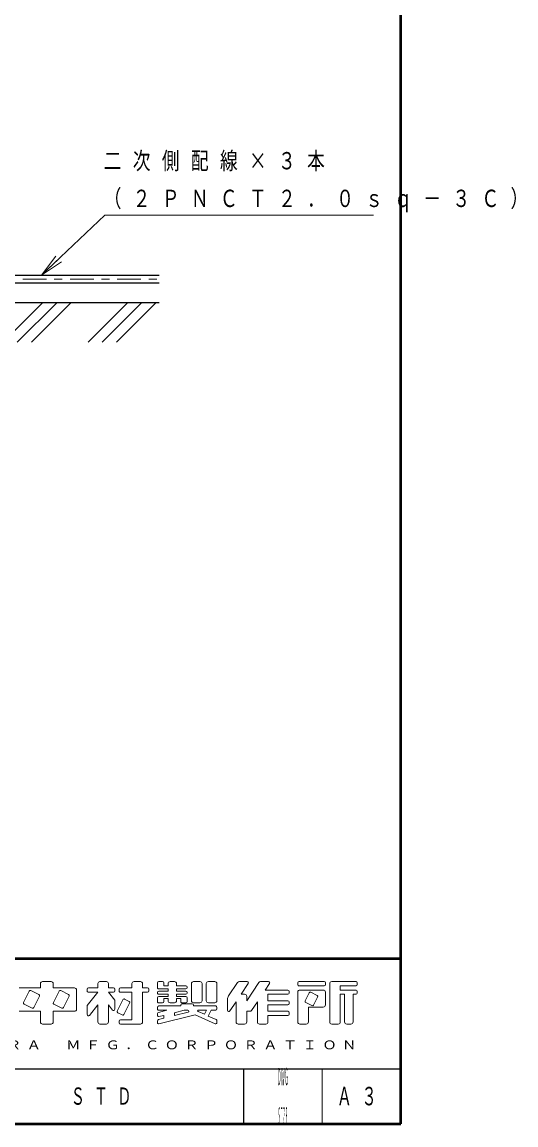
# Model space of a CAD drawing. Units: millimetres on the paper. Extents: x -385 to 15, y -594 to 267.
# Drawn here: x -48.1 to 14.6, y -297.1 to -157.2 of the extents above; entities that cross this region are included whole.
import ezdxf
from ezdxf.enums import TextEntityAlignment as Align

# ---------------------------------------------------------------- set-up
doc = ezdxf.new("R2010")
doc.units = ezdxf.units.MM
doc.linetypes.add('USER2', pattern=[6, 3, -1, 1, -1])
doc.layers.add('1_10', color=7, linetype='Continuous', lineweight=25)
doc.layers.add('NAKAMURA図枠', color=7, linetype='Continuous', lineweight=13)
doc.layers.add('図面情報', color=7, linetype='Continuous')
doc.styles.add('ＭＳ ゴシック', font='')
doc.styles.get('ＭＳ ゴシック').set_extended_font_data('MS Gothic')

msp = doc.modelspace()

# ---------------------------------------------------------------- linework, layer by layer
at = {"layer": '1_10', "lineweight": 13}
for p, q in [((-45.639, -189.284), (-43.801, -186.86)), ((-45.639, -189.284), (-43.458, -187.224)), ((-43.115, -187.587), (-45.639, -189.284)), ((-50.508, -197.784), (-45.508, -192.784)), ((-48.712, -197.784), (-43.712, -192.784)), ((-46.916, -197.784), (-41.916, -192.784)), ((-39.732, -197.784), (-34.732, -192.784)), ((-37.935, -197.784), (-32.935, -192.784)), ((-36.139, -197.784), (-31.139, -192.784))]:
    msp.add_line(p, q, dxfattribs=at)
at = {"layer": '1_10'}
for p, q in [((-72.306, -189.284), (-30.687, -189.284)), ((-71.729, -190.284), (-30.687, -190.284)), ((-30.687, -192.784), (-170.507, -192.784))]:
    msp.add_line(p, q, dxfattribs=at)
at = {"layer": '1_10', "linetype": 'USER2', "lineweight": 13}
msp.add_line((-72.017, -189.784), (-30.687, -189.784), dxfattribs=at)
at = {"layer": '1_10', "lineweight": 13}
msp.add_lwpolyline([(-45.639, -189.284), (-37.597, -181.687), (-3.491, -181.687)], dxfattribs=at)
at = {"layer": 'NAKAMURA図枠', "lineweight": 50}
for p, q in [((0, -297), (0, -30)), ((-385, -276), (0, -276)), ((-385, -297), (0, -297))]:
    msp.add_line(p, q, dxfattribs=at)
at = {"layer": 'NAKAMURA図枠'}
for p, q in [((-48.476, -279.747), (-45.776, -279.747)), ((-45.776, -279.207), (-45.776, -279.747)), ((-45.506, -278.937), (-44.426, -278.937)), ((-44.156, -279.207), (-44.156, -279.747)), ((-44.156, -279.747), (-41.456, -279.747)), ((-39.836, -279.909), (-39.836, -280.125)), ((-39.674, -279.747), (-38.486, -279.747)), ((-38.486, -279.207), (-38.486, -279.747)), ((-38.216, -278.937), (-37.406, -278.937)), ((-37.136, -279.207), (-37.136, -279.747)), ((-37.136, -279.747), (-36.488, -279.747)), ((-36.326, -279.909), (-36.326, -280.125)), ((-35.786, -279.909), (-35.786, -280.125)), ((-35.624, -279.747), (-34.166, -279.747)), ((-34.166, -279.207), (-34.166, -279.747)), ((-33.896, -278.937), (-33.086, -278.937)), ((-32.816, -279.207), (-32.816, -279.747)), ((-32.816, -279.747), (-32.168, -279.747)), ((-32.006, -279.909), (-32.006, -280.125)), ((-30.926, -279.099), (-30.926, -279.72)), ((-30.764, -278.937), (-30.278, -278.937)), ((-30.764, -279.882), (-29.576, -279.882)), ((-30.116, -279.099), (-30.116, -279.477)), ((-30.116, -279.477), (-29.576, -279.477)), ((-29.576, -279.207), (-29.576, -279.477)), ((-29.576, -279.882), (-29.576, -280.152)), ((-28.766, -278.937), (-29.306, -278.937)), ((-28.496, -279.207), (-28.496, -279.477)), ((-28.496, -279.477), (-27.308, -279.477)), ((-28.496, -279.882), (-27.308, -279.882)), ((-28.496, -279.882), (-28.496, -280.152)), ((-27.146, -279.639), (-27.146, -279.72)), ((-26.606, -279.207), (-26.606, -281.367)), ((-26.336, -278.937), (-25.526, -278.937)), ((-25.256, -279.207), (-25.256, -281.367)), ((-24.716, -279.207), (-24.716, -281.367)), ((-24.446, -278.937), (-23.636, -278.937)), ((-23.366, -279.207), (-23.366, -281.367)), ((-21.88, -280.758), (-20.746, -279.057)), ((-20.521, -278.937), (-19.529, -278.937)), ((-20.306, -280.557), (-19.394, -279.189)), ((-19.586, -281.367), (-18.046, -279.057)), ((-17.821, -278.937), (-16.829, -278.937)), ((-17.246, -280.017), (-16.694, -279.189)), ((-13.106, -279.099), (-13.106, -279.315)), ((-12.944, -278.937), (-9.758, -278.937)), ((-12.944, -279.477), (-9.758, -279.477)), ((-9.596, -279.099), (-9.596, -279.315)), ((-9.056, -279.207), (-9.056, -284.067)), ((-8.786, -278.937), (-5.708, -278.937)), ((-7.706, -279.477), (-7.706, -280.017)), ((-7.706, -279.477), (-5.708, -279.477)), ((-5.546, -279.099), (-5.546, -279.315)), ((-47.198, -280.162), (-47.918, -281.6)), ((-45.975, -280.592), (-46.981, -280.089)), ((-46.622, -282.248), (-45.902, -280.81)), ((-43.418, -280.162), (-44.138, -281.6)), ((-42.195, -280.592), (-43.201, -280.089)), ((-42.842, -282.248), (-42.122, -280.81)), ((-41.186, -280.017), (-41.186, -282.447)), ((-38.486, -280.287), (-39.836, -281.974)), ((-39.674, -280.287), (-38.486, -280.287)), ((-37.136, -280.287), (-36.326, -281.299)), ((-37.136, -280.287), (-36.488, -280.287)), ((-36.326, -281.299), (-36.326, -282.457)), ((-35.318, -281.242), (-36.038, -282.68)), ((-35.624, -280.287), (-34.166, -280.287)), ((-35.101, -281.169), (-34.527, -281.456)), ((-34.166, -280.287), (-34.166, -283.797)), ((-32.816, -280.287), (-32.816, -284.067)), ((-32.816, -280.287), (-32.168, -280.287)), ((-30.926, -280.314), (-30.926, -280.395)), ((-30.926, -280.989), (-30.926, -281.475)), ((-30.764, -280.152), (-29.576, -280.152)), ((-30.764, -280.557), (-29.576, -280.557)), ((-30.764, -280.827), (-29.576, -280.827)), ((-30.116, -281.097), (-29.576, -281.097)), ((-30.116, -281.097), (-30.116, -281.475)), ((-29.576, -280.557), (-29.576, -280.827)), ((-29.576, -281.097), (-29.576, -281.367)), ((-28.496, -280.152), (-27.308, -280.152)), ((-28.496, -280.557), (-27.308, -280.557)), ((-28.496, -280.557), (-28.496, -280.827)), ((-28.496, -280.827), (-27.308, -280.827)), ((-28.496, -281.097), (-28.496, -281.367)), ((-28.496, -281.097), (-27.956, -281.097)), ((-27.956, -281.097), (-27.956, -281.475)), ((-27.146, -280.314), (-27.146, -280.395)), ((-27.146, -280.989), (-27.146, -281.475)), ((-22.016, -281.207), (-22.016, -282.587)), ((-20.306, -280.557), (-19.856, -280.557)), ((-19.586, -280.827), (-19.586, -281.367)), ((-17.246, -280.017), (-14.348, -280.017)), ((-16.886, -280.557), (-14.348, -280.557)), ((-16.886, -280.557), (-16.886, -281.367)), ((-14.186, -280.179), (-14.186, -280.395)), ((-13.106, -280.287), (-13.106, -284.067)), ((-12.836, -280.017), (-9.866, -280.017)), ((-11.666, -280.378), (-12.17, -281.384)), ((-11.449, -280.305), (-10.659, -280.7)), ((-10.586, -280.918), (-11.09, -281.924)), ((-9.596, -280.287), (-9.596, -281.907)), ((-7.706, -280.017), (-5.708, -280.017)), ((-7.706, -280.557), (-7.166, -280.557)), ((-7.706, -280.557), (-7.706, -284.067)), ((-7.166, -280.557), (-7.166, -284.067)), ((-6.086, -280.557), (-5.708, -280.557)), ((-6.086, -280.557), (-6.086, -284.067)), ((-5.546, -280.179), (-5.546, -280.395)), ((-48.476, -282.717), (-45.776, -282.717)), ((-47.845, -281.817), (-46.839, -282.32)), ((-45.776, -282.717), (-45.776, -284.067)), ((-44.156, -282.717), (-41.456, -282.717)), ((-44.156, -282.717), (-44.156, -284.067)), ((-44.065, -281.817), (-43.059, -282.32)), ((-39.836, -281.974), (-39.836, -283.132)), ((-38.486, -281.907), (-39.547, -283.234)), ((-38.486, -281.907), (-38.486, -284.067)), ((-37.136, -281.907), (-36.614, -282.559)), ((-37.136, -281.907), (-37.136, -284.067)), ((-34.454, -281.674), (-35.174, -283.112)), ((-30.926, -282.204), (-30.926, -282.42)), ((-29.74, -282.582), (-30.803, -282.848)), ((-30.764, -281.637), (-30.278, -281.637)), ((-30.764, -282.042), (-27.956, -282.042)), ((-30.764, -282.582), (-29.74, -282.582)), ((-29.306, -281.637), (-28.766, -281.637)), ((-27.513, -282.582), (-28.766, -282.895)), ((-27.956, -281.934), (-27.956, -282.042)), ((-27.794, -281.637), (-27.308, -281.637)), ((-27.794, -281.772), (-26.498, -281.772)), ((-27.513, -282.582), (-27.053, -282.582)), ((-26.336, -281.637), (-25.526, -281.637)), ((-26.336, -281.934), (-26.336, -282.042)), ((-26.336, -282.042), (-23.528, -282.042)), ((-25.771, -282.737), (-24.968, -283.094)), ((-25.738, -282.582), (-24.712, -282.582)), ((-24.968, -283.094), (-24.712, -282.582)), ((-24.474, -283.313), (-24.108, -282.582)), ((-24.446, -281.637), (-23.636, -281.637)), ((-24.108, -282.582), (-23.528, -282.582)), ((-23.366, -282.204), (-23.366, -282.42)), ((-21.719, -282.677), (-20.936, -281.502)), ((-20.936, -281.502), (-20.936, -284.067)), ((-19.586, -282.717), (-19.19, -282.717)), ((-19.586, -282.717), (-19.586, -284.067)), ((-18.966, -282.596), (-18.236, -281.502)), ((-18.236, -281.502), (-18.236, -284.067)), ((-16.886, -281.367), (-14.348, -281.367)), ((-16.886, -281.907), (-16.886, -282.717)), ((-16.886, -281.907), (-14.348, -281.907)), ((-16.886, -282.717), (-14.348, -282.717)), ((-14.186, -281.529), (-14.186, -281.745)), ((-12.097, -281.601), (-11.307, -281.996)), ((-11.756, -282.177), (-11.756, -284.067)), ((-11.756, -282.177), (-9.866, -282.177)), ((-35.965, -282.897), (-35.391, -283.184)), ((-35.786, -283.959), (-35.786, -284.175)), ((-35.624, -283.797), (-34.166, -283.797)), ((-30.926, -283.005), (-30.926, -283.227)), ((-30.926, -283.923), (-30.926, -284.146)), ((-30.116, -283.594), (-30.803, -283.766)), ((-26.15, -283.159), (-30.725, -284.303)), ((-30.116, -283.232), (-30.725, -283.385)), ((-30.116, -283.232), (-30.116, -283.594)), ((-27.023, -282.821), (-28.766, -283.257)), ((-28.766, -282.895), (-28.766, -283.257)), ((-26.15, -283.159), (-23.594, -284.295)), ((-24.474, -283.313), (-23.462, -283.763)), ((-23.366, -283.911), (-23.366, -284.147)), ((-16.886, -283.257), (-16.886, -284.067)), ((-16.886, -283.257), (-14.348, -283.257)), ((-14.186, -282.879), (-14.186, -283.095)), ((-45.506, -284.337), (-44.426, -284.337)), ((-38.216, -284.337), (-37.406, -284.337)), ((-35.624, -284.337), (-33.086, -284.337)), ((-20.666, -284.337), (-19.856, -284.337)), ((-17.966, -284.337), (-17.156, -284.337)), ((-12.836, -284.337), (-12.026, -284.337)), ((-8.786, -284.337), (-7.976, -284.337)), ((-6.896, -284.337), (-6.356, -284.337)), ((-10, -290), (-10, -297))]:
    msp.add_line(p, q, dxfattribs=at)
at = {"layer": 'NAKAMURA図枠', "color": 211, "lineweight": 25}
for p, q in [((-242.5, -290), (0, -290)), ((-20, -290), (-20, -297))]:
    msp.add_line(p, q, dxfattribs=at)
at = {"layer": 'NAKAMURA図枠'}
for centre, radius, start, end in [((-45.506, -279.207), 0.27, 89.99998, 179.99996), ((-44.426, -279.207), 0.27, 0, 89.99998), ((-41.456, -280.017), 0.27, 0, 89.99998), ((-39.674, -279.909), 0.162, 89.99998, 179.99996), ((-38.216, -279.207), 0.27, 89.99998, 179.99996), ((-37.406, -279.207), 0.27, 0, 89.99998), ((-36.488, -279.909), 0.162, 0, 89.99998), ((-35.624, -279.909), 0.162, 89.99998, 179.99996), ((-33.896, -279.207), 0.27, 89.99998, 179.99996), ((-33.086, -279.207), 0.27, 0, 89.99998), ((-32.168, -279.909), 0.162, 0, 89.99998), ((-30.764, -279.099), 0.162, 89.99998, 179.99996), ((-30.764, -279.72), 0.162, 179.99998, 270.00002), ((-30.278, -279.099), 0.162, 0, 89.99998), ((-29.306, -279.207), 0.27, 89.99998, 179.99996), ((-28.766, -279.207), 0.27, 0, 89.99998), ((-27.308, -279.639), 0.162, 0, 89.99998), ((-27.308, -279.72), 0.162, 270.00002, 0), ((-26.336, -279.207), 0.27, 89.99998, 179.99996), ((-25.526, -279.207), 0.27, 0, 89.99998), ((-24.446, -279.207), 0.27, 89.99998, 179.99996), ((-23.636, -279.207), 0.27, 0, 89.99998), ((-20.521, -279.207), 0.27, 89.99998, 146.30984), ((-19.529, -279.099), 0.162, 326.31015, 89.99998), ((-17.821, -279.207), 0.27, 89.99998, 146.3098), ((-16.829, -279.099), 0.162, 326.31003, 89.99998), ((-12.944, -279.099), 0.162, 89.99998, 179.99996), ((-12.944, -279.315), 0.162, 179.99998, 270.00002), ((-9.758, -279.099), 0.162, 0, 89.99998), ((-9.758, -279.315), 0.162, 270.00002, 0), ((-8.786, -279.207), 0.27, 89.99998, 179.99996), ((-5.708, -279.099), 0.162, 0, 89.99998), ((-5.708, -279.315), 0.162, 270.00002, 0), ((-47.054, -280.234), 0.162, 63.43492, 153.43499), ((-46.047, -280.737), 0.162, 333.4349, 63.43487), ((-43.274, -280.234), 0.162, 63.43492, 153.43499), ((-42.267, -280.737), 0.162, 333.4349, 63.43487), ((-39.674, -280.125), 0.162, 179.99998, 270.00002), ((-36.488, -280.125), 0.162, 270.00002, 0), ((-35.624, -280.125), 0.162, 179.99998, 270.00002), ((-35.174, -281.314), 0.162, 63.43487, 153.43498), ((-32.168, -280.125), 0.162, 270.00002, 0), ((-30.764, -280.314), 0.162, 89.99998, 179.99996), ((-30.764, -280.395), 0.162, 179.99998, 270.00002), ((-30.764, -280.989), 0.162, 89.99998, 179.99996), ((-27.308, -280.314), 0.162, 0, 89.99998), ((-27.308, -280.395), 0.162, 270.00002, 0), ((-27.308, -280.989), 0.162, 0, 89.99998), ((-21.206, -281.207), 0.81, 146.30999, 179.99996), ((-19.856, -280.827), 0.27, 0, 89.99998), ((-14.348, -280.179), 0.162, 0, 89.99998), ((-14.348, -280.395), 0.162, 270.00002, 0), ((-12.836, -280.287), 0.27, 89.99998, 179.99996), ((-11.522, -280.45), 0.162, 63.43447, 153.43474), ((-10.731, -280.845), 0.162, 333.43484, 63.43447), ((-9.866, -280.287), 0.27, 0, 89.99998), ((-5.708, -280.179), 0.162, 0, 89.99998), ((-5.708, -280.395), 0.162, 270.00002, 0), ((-47.773, -281.672), 0.162, 153.43495, 243.43485), ((-46.766, -282.175), 0.162, 243.43498, 333.43496), ((-43.993, -281.672), 0.162, 153.43495, 243.43485), ((-42.986, -282.175), 0.162, 243.43498, 333.43496), ((-41.456, -282.447), 0.27, 270.00002, 0), ((-36.488, -282.457), 0.162, 218.65962, 0), ((-35.893, -282.752), 0.162, 153.43487, 243.4348), ((-34.599, -281.601), 0.162, 333.43492, 63.43493), ((-30.764, -281.475), 0.162, 179.99998, 270.00002), ((-30.764, -282.204), 0.162, 89.99998, 179.99996), ((-30.764, -282.42), 0.162, 179.99998, 270.00002), ((-30.278, -281.475), 0.162, 270.00002, 0), ((-29.306, -281.367), 0.27, 179.99998, 270.00002), ((-28.766, -281.367), 0.27, 270.00002, 0), ((-27.794, -281.475), 0.162, 179.99998, 270.00002), ((-27.794, -281.934), 0.162, 89.99998, 179.99996), ((-27.308, -281.475), 0.162, 270.00002, 0), ((-27.053, -282.703), 0.121, 284.0365, 89.99998), ((-26.336, -281.367), 0.27, 179.99998, 270.00002), ((-26.498, -281.934), 0.162, 0, 89.99998), ((-25.738, -282.663), 0.081, 89.99998, 246.03817), ((-25.526, -281.367), 0.27, 270.00002, 0), ((-24.446, -281.367), 0.27, 179.99998, 270.00002), ((-23.636, -281.367), 0.27, 270.00002, 0), ((-23.528, -282.204), 0.162, 0, 89.99998), ((-23.528, -282.42), 0.162, 270.00002, 0), ((-21.854, -282.587), 0.162, 179.99998, 326.30997), ((-19.19, -282.447), 0.27, 270.00002, 326.31002), ((-14.348, -281.529), 0.162, 0, 89.99998), ((-14.348, -281.745), 0.162, 270.00002, 0), ((-14.348, -282.879), 0.162, 0, 89.99998), ((-12.025, -281.456), 0.162, 153.43517, 243.43529), ((-11.234, -281.851), 0.162, 243.43534, 333.43491), ((-9.866, -281.907), 0.27, 270.00002, 0), ((-45.506, -284.067), 0.27, 179.99998, 270.00002), ((-44.426, -284.067), 0.27, 270.00002, 0), ((-39.674, -283.132), 0.162, 179.99998, 321.34037), ((-38.216, -284.067), 0.27, 179.99998, 270.00002), ((-37.406, -284.067), 0.27, 270.00002, 0), ((-35.624, -283.959), 0.162, 89.99998, 179.99996), ((-35.318, -283.039), 0.162, 243.43487, 333.43498), ((-33.086, -284.067), 0.27, 270.00002, 0), ((-30.764, -283.005), 0.162, 104.03614, 179.99996), ((-30.764, -283.227), 0.162, 179.99998, 284.03612), ((-30.764, -283.923), 0.162, 104.03614, 179.99996), ((-23.528, -283.911), 0.162, 0, 66.03701), ((-20.666, -284.067), 0.27, 179.99998, 270.00002), ((-19.856, -284.067), 0.27, 270.00002, 0), ((-17.966, -284.067), 0.27, 179.99998, 270.00002), ((-17.156, -284.067), 0.27, 270.00002, 0), ((-14.348, -283.095), 0.162, 270.00002, 0), ((-12.836, -284.067), 0.27, 179.99998, 270.00002), ((-12.026, -284.067), 0.27, 270.00002, 0), ((-8.786, -284.067), 0.27, 179.99998, 270.00002), ((-7.976, -284.067), 0.27, 270.00002, 0), ((-6.896, -284.067), 0.27, 179.99998, 270.00002), ((-6.356, -284.067), 0.27, 270.00002, 0), ((-35.624, -284.175), 0.162, 179.99998, 270.00002), ((-30.764, -284.146), 0.162, 179.99998, 284.03612), ((-23.528, -284.147), 0.162, 246.03699, 0)]:
    msp.add_arc(centre, radius, start, end, dxfattribs=at)

# ---------------------------------------------------------------- texts
at = {"layer": '1_10', "char_height": 2.199, "attachment_point": 4, "style": 'ＭＳ ゴシック'}
for s, insert in [('\\T1.64;\\W0.75;二次側配線×３本', (-37.742, -174.887)), ('\\T1.64;\\W0.75;（２ＰＮＣＴ２．０ｓｑ－３Ｃ）', (-37.742, -179.887))]:
    msp.add_mtext(s, dxfattribs=dict(at, insert=insert))
at = {"layer": 'NAKAMURA図枠', "style": 'ＭＳ ゴシック'}
for s, width, p in [('ＤＷＧ', 0.15, (-15, -291)), ('ＳＩＺＥ', 0.1, (-15, -296))]:
    msp.add_text(s, height=2.199, dxfattribs=dict(at, width=width)).set_placement(p, align=Align.MIDDLE_CENTER)
at = {"layer": 'NAKAMURA図枠', "color": 4, "attachment_point": 5, "style": 'ＭＳ ゴシック'}
for s, insert, char_height in [('\\T1.39;\\W1.2;ＮＡＫＡＭＵＲＡ\u3000ＭＦＧ．ＣＯＲＰＯＲＡＴＩＯＮ', (-35, -287), 1.1), ('\\T1.64;\\W0.6;Ａ３', (-5, -293.5), 2.346)]:
    msp.add_mtext(s, dxfattribs=dict(at, insert=insert, char_height=char_height))
at = {"layer": '図面情報', "insert": (-37.5, -293.5), "char_height": 2.199, "attachment_point": 5, "style": 'ＭＳ ゴシック'}
msp.add_mtext('\\T1.64;\\W0.6;ＳＴＤ', dxfattribs=at)

doc.saveas('drawing.dxf')
